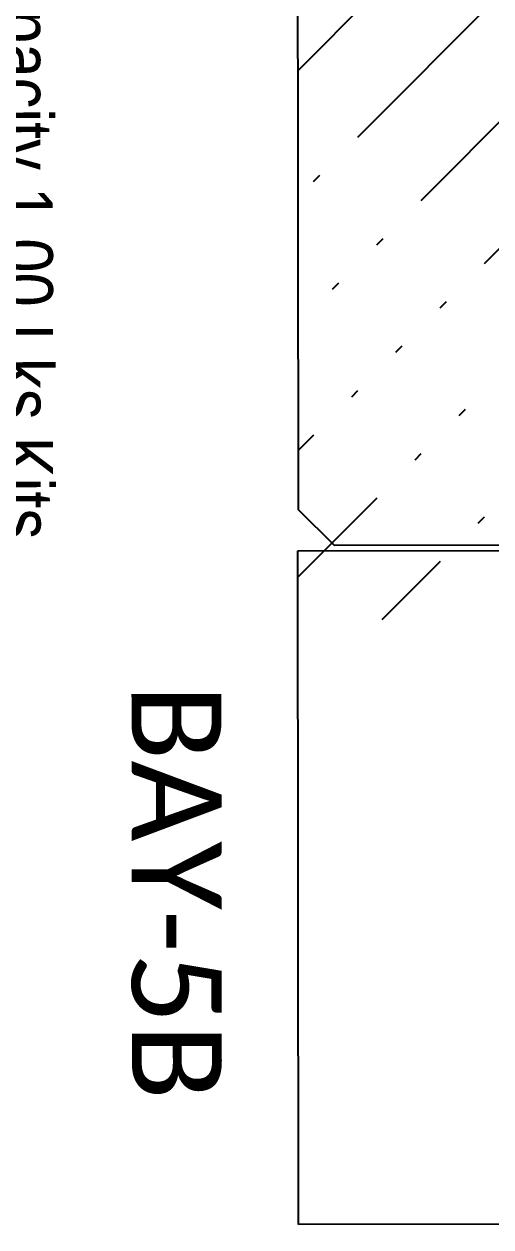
# Model space of a CAD drawing. Header units: feet. Extents: x -99009 to 3252343, y -11094690 to 9035152.
# Drawn here: x 2456071 to 2462595, y -1972741 to -1955937 of the extents above; entities that cross this region are included whole.
import ezdxf

# ---------------------------------------------------------------- set-up
doc = ezdxf.new("R2010")
doc.units = ezdxf.units.FT
doc.layers.add('1', color=1, linetype='Continuous')
for name, color, linetype, lineweight in [('AS', 7, 'Continuous', 0), ('GANGWAY', 51, 'Continuous', 25), ('TEXT-INSIDE BUILDING', 30, 'Continuous', 0)]:
    doc.layers.add(name, color=color, linetype=linetype, lineweight=lineweight)
doc.styles.add('ARIAL NARROW', font='ARIALN.TTF')
doc.styles.get("Standard").update_dxf_attribs({"font": 'GOTHICB.TTF'})

msp = doc.modelspace()

# ---------------------------------------------------------------- hatches: boundary and pattern name
h = msp.add_hatch()
h.set_pattern_fill('ACAD_ISO06W100', color=3, scale=250, angle=45.065051714, style=0)
h.set_pattern_definition([(45.06505, (3631160, -1324213.2), (-884.8864, 882.8794), [6000, -750, 125, -750, 125, -1625]), (45.06505, (3631160, -1324213.2), (-884.8864, 882.8794), [-8500, 125, -750])])
h.paths.add_polyline_path([(2509400.40593, -1941970.88363), (2508486.43847, -1941162.4145), (2460377.81695, -1941217.03545), (2459879.56432, -1942756.35235), (2459903.4081, -1963757.29307), (2460403.97546, -1964256.72506), (2508925.64567, -1964201.63515), (2509425.07766, -1963701.06779)])
h.paths.add_polyline_path([(2481953.05645, -1947942.20714), (2481959.13495, -1953295.98271), (2486170.4077, -1953291.20137), (2486164.3292, -1947937.4258)], flags=24)

# ---------------------------------------------------------------- linework, layer by layer
at = {"color": 0, "transparency": 33554684}
for q in [(2508859.86904, -1963240.60796), (2486396.88352, -1963266.11169)]:
    msp.add_line((2459896.9006, -1963296.1989), q, dxfattribs=at)
at = {"transparency": 33554684}
for p, q in [((2459907.58508, -1972706.79284), (2459896.9006, -1963296.1989)), ((2508870.55352, -1972651.2019), (2459907.58508, -1972706.79284))]:
    msp.add_line(p, q, dxfattribs=at)
at = {"layer": '1'}
msp.add_arc((2520410.24778, -1978395.99612), 100000, 84.1346387202, 194.3871675539, dxfattribs=at)
at = {"layer": 'GANGWAY', "color": 141, "lineweight": -3}
msp.add_lwpolyline([(2509373.99929, -1941161.4068), (2460377.81695, -1941217.03545), (2459878.38496, -1941717.60281), (2459902.22647, -1962716.54879), (2460402.79383, -1963215.98078), (2508898.97649, -1963160.91981), (2509398.40849, -1962660.35245)], close=True, dxfattribs=at)

# ---------------------------------------------------------------- texts
at = {"layer": 'AS', "color": 7, "insert": (2458197.16396, -1968062.75751), "char_height": 1256.5503882, "width": 8227.0544301, "attachment_point": 5, "rotation": 270.065051714}
msp.add_mtext('{\\fCalibri|b0|i0|c0|p34;BAY-5B}', dxfattribs=at)
at = {"layer": 'TEXT-INSIDE BUILDING', "color": 212, "ltscale": 1200, "true_color": 0xe817de, "insert": (2456470.49868, -1957258.37037), "char_height": 750, "width": 13842.3368495, "attachment_point": 2, "rotation": 270.065051714, "style": 'ARIAL NARROW'}
msp.add_mtext('{Storage Capacity 1.00 Lks Kits (9000 Boxes)}', dxfattribs=at)

doc.saveas('drawing.dxf')
